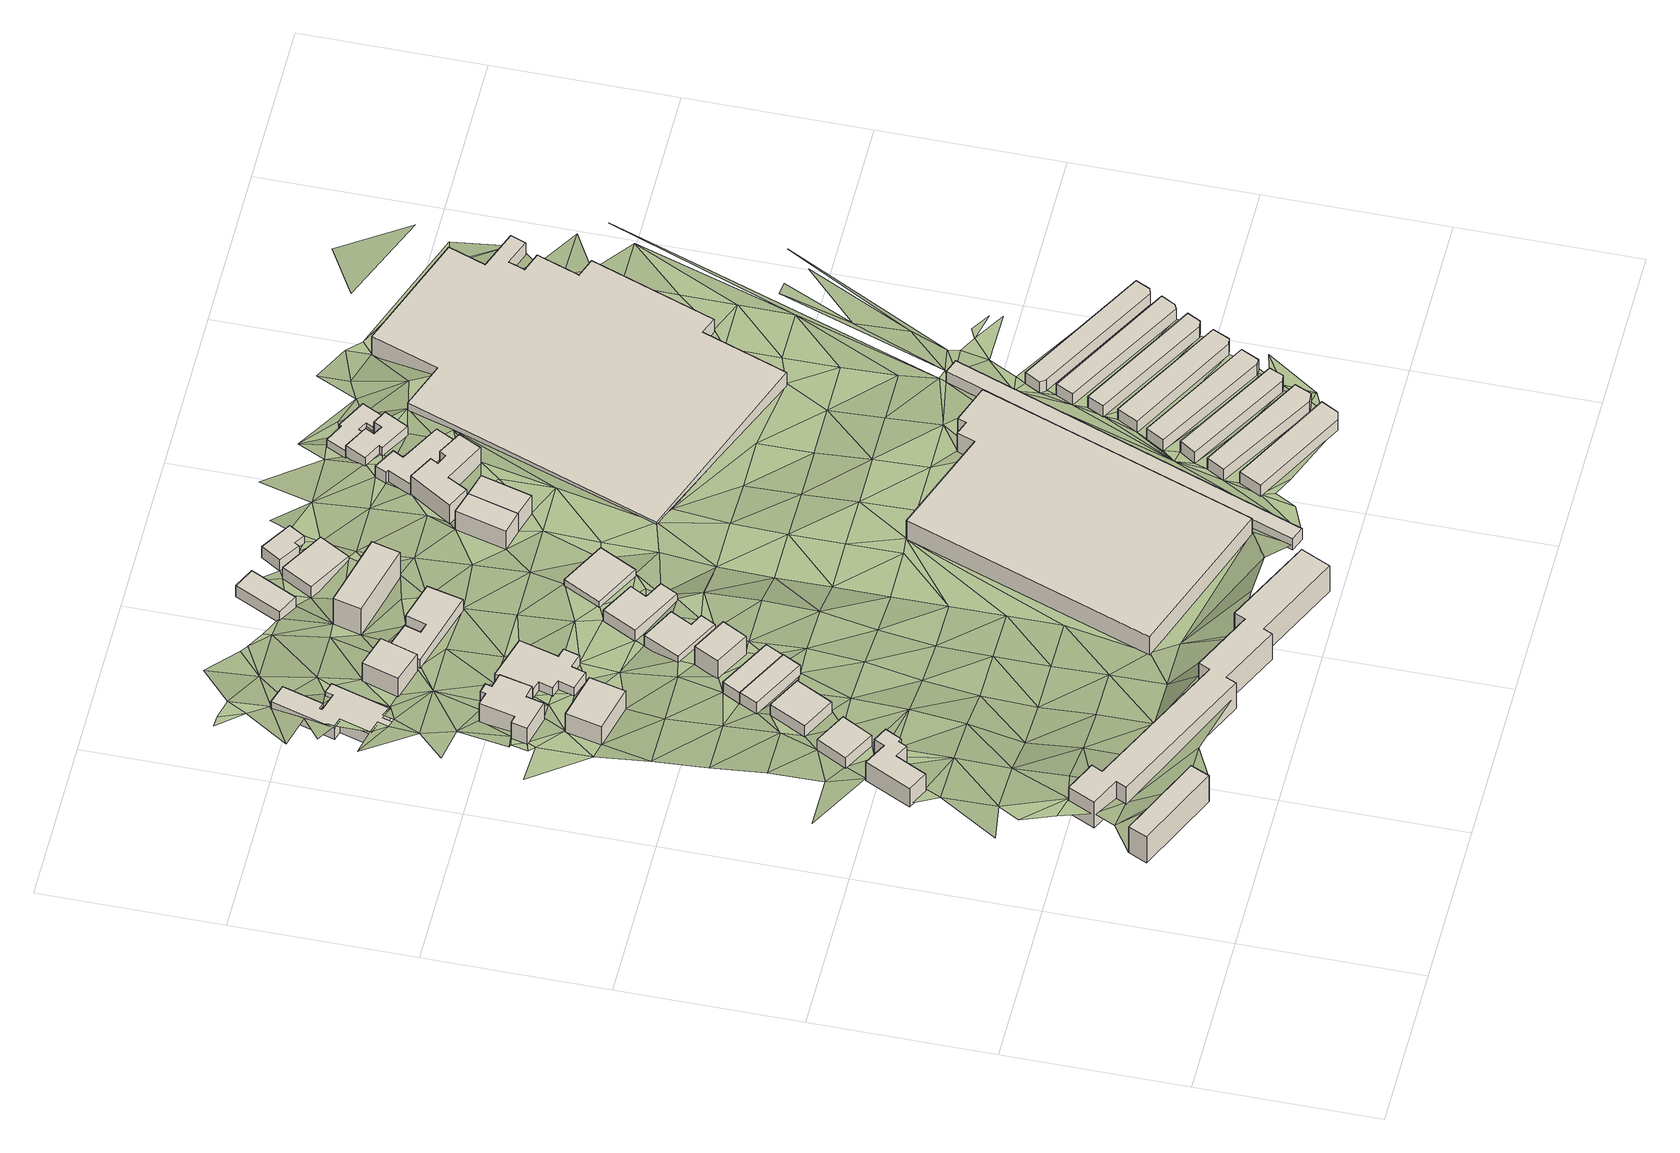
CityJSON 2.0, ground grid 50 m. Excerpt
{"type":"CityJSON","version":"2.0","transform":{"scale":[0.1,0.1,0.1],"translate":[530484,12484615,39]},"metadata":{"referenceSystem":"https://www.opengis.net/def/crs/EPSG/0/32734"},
"CityObjects":{
"building1":{"type":"Building","attributes":{"building":"apartments","building:levels":3,"building:flats":"4","building_height":9.7,"plus_code":"4FRW3F73+4XF","ground_height":60.26,"roof_height":69.96},"geometry":[{"type":"Solid","lod":"1","boundaries":[[[[0,1,2,3]],[[1,4,5,2]],[[4,6,7,5]],[[6,0,3,7]],[[3,2,5,7]],[[6,4,1,0]]]]}]},
"building2":{"type":"Building","attributes":{"address":"45 Queens Park Road Woodstock Cape Town","building":"house","building:levels":2,"building_height":6.9,"plus_code":"4FRW3F73+9XP","ground_height":57.03,"roof_height":63.93},"geometry":[{"type":"Solid","lod":"1","boundaries":[[[[8,9,10,11]],[[9,12,13,10]],[[12,14,15,13]],[[14,16,17,15]],[[16,18,19,17]],[[18,20,21,19]],[[20,22,23,21]],[[22,24,25,23]],[[24,26,27,25]],[[26,8,11,27]],[[11,10,13,15,17,19,21,23,25,27]],[[26,24,22,20,18,16,14,12,9,8]]]]}]},
"building3":{"type":"Building","attributes":{"address":"43 Queens Park Road Woodstock Cape Town","building":"house","building:levels":1,"building_height":4.1,"plus_code":"4FRW3F74+C2P","ground_height":56.49,"roof_height":60.59},"geometry":[{"type":"Solid","lod":"1","boundaries":[[[[28,29,30,31]],[[29,32,33,30]],[[32,34,35,33]],[[34,28,31,35]],[[31,30,33,35]],[[34,32,29,28]]]]}]},
"building4":{"type":"Building","attributes":{"building":"apartments","building:levels":3,"building:flats":"22","building_height":9.7,"plus_code":"4FRW3F74+44Q","ground_height":53.45,"roof_height":63.15},"geometry":[{"type":"Solid","lod":"1","boundaries":[[[[36,37,38,39]],[[37,40,41,38]],[[40,42,43,41]],[[42,44,45,43]],[[44,46,47,45]],[[46,48,49,47]],[[48,50,51,49]],[[50,52,53,51]],[[52,54,55,53]],[[54,56,57,55]],[[56,58,59,57]],[[58,60,61,59]],[[60,62,63,61]],[[62,64,65,63]],[[64,66,67,65]],[[66,36,39,67]],[[39,38,41,43,45,47,49,51,53,55,57,59,61,63,65,67]],[[66,64,62,60,58,56,54,52,50,48,46,44,42,40,37,36]]]]}]},
"building5":{"type":"Building","attributes":{"address":"41 Queens Park Road Woodstock Cape Town","building":"house","building:levels":1,"building_height":4.1,"plus_code":"4FRW3F74+F3P","ground_height":55.26,"roof_height":59.36},"geometry":[{"type":"Solid","lod":"1","boundaries":[[[[68,69,70,71]],[[69,72,73,70]],[[72,74,75,73]],[[74,68,71,75]],[[71,70,73,75]],[[74,72,69,68]]]]}]},
"building6":{"type":"Building","attributes":{"address":"44 Queens Park Road Salt River Cape Town","building":"house","building:levels":2,"building_height":6.9,"plus_code":"4FRW3F74+M2H","ground_height":51.46,"roof_height":58.36},"geometry":[{"type":"Solid","lod":"1","boundaries":[[[[76,77,78,79]],[[77,80,81,78]],[[80,82,83,81]],[[82,76,79,83]],[[79,78,81,83]],[[82,80,77,76]]]]}]},
"building7":{"type":"Building","attributes":{"address":"112 Upper Balfour Street Salt River Cape Town","building":"house","building:levels":2,"building_height":6.9,"plus_code":"4FRW3F74+Q24","ground_height":50.18,"roof_height":57.08},"geometry":[{"type":"Solid","lod":"1","boundaries":[[[[84,85,86,87]],[[85,88,89,86]],[[88,90,91,89]],[[90,92,93,91]],[[92,94,95,93]],[[94,96,97,95]],[[96,98,99,97]],[[98,100,101,99]],[[100,102,103,101]],[[102,104,105,103]],[[104,106,107,105]],[[106,84,87,107]],[[87,86,89,91,93,95,97,99,101,103,105,107]],[[106,104,102,100,98,96,94,92,90,88,85,84]]]]}]},
"building8":{"type":"Building","attributes":{"address":"39 Queens Park Road Woodstock Cape Town","building":"house","building:levels":1,"building_height":4.1,"plus_code":"4FRW3F74+G4C","ground_height":54.15,"roof_height":58.25},"geometry":[{"type":"Solid","lod":"1","boundaries":[[[[108,109,110,111]],[[109,112,113,110]],[[112,114,115,113]],[[114,108,111,115]],[[111,110,113,115]],[[114,112,109,108]]]]}]},
"building9":{"type":"Building","attributes":{"address":"37 Queens Park Road Woodstock Cape Town","building":"house","building:levels":1,"building_height":4.1,"plus_code":"4FRW3F74+G4M","ground_height":53.96,"roof_height":58.06},"geometry":[{"type":"Solid","lod":"1","boundaries":[[[[116,117,118,119]],[[117,120,121,118]],[[120,122,123,121]],[[122,116,119,123]],[[119,118,121,123]],[[122,120,117,116]]]]}]},
"building10":{"type":"Building","attributes":{"address":"109 Upper Balfour Street Salt River Cape Town","building":"house","building:levels":1,"building_height":4.1,"plus_code":"4FRW3F74+W23","ground_height":43.99,"roof_height":48.09},"geometry":[{"type":"Solid","lod":"1","boundaries":[[[[124,125,126,127]],[[125,128,129,126]],[[128,130,131,129]],[[130,132,133,131]],[[132,134,135,133]],[[134,136,137,135]],[[136,138,139,137]],[[138,140,141,139]],[[140,142,143,141]],[[142,144,145,143]],[[144,146,147,145]],[[146,148,149,147]],[[148,150,151,149]],[[150,152,153,151]],[[152,154,155,153]],[[154,124,127,155]],[[127,126,129,131,133,135,137,139,141,143,145,147,149,151,153,155]],[[154,152,150,148,146,144,142,140,138,136,134,132,130,128,125,124]]]]}]},
"building11":{"type":"Building","attributes":{"address":"114 Upper Balfour Street Woodstock Cape Town","building":"house","building:levels":1,"building_height":4.1,"plus_code":"4FRW3F74+P3Q","ground_height":49.74,"roof_height":53.84},"geometry":[{"type":"Solid","lod":"1","boundaries":[[[[156,157,158,159]],[[157,160,161,158]],[[160,162,163,161]],[[162,164,165,163]],[[164,166,167,165]],[[166,168,169,167]],[[168,170,171,169]],[[170,172,173,171]],[[172,174,175,173]],[[174,176,177,175]],[[176,178,179,177]],[[178,156,159,179]],[[159,158,161,163,165,167,169,171,173,175,177,179]],[[178,176,174,172,170,168,166,164,162,160,157,156]]]]}]},
"building12":{"type":"Building","attributes":{"address":"35 Queens Park Road Woodstock Cape Town","building":"house","building:levels":2,"building_height":6.9,"plus_code":"4FRW3F74+H4H","ground_height":53.15,"roof_height":60.05},"geometry":[{"type":"Solid","lod":"1","boundaries":[[[[180,181,182,183]],[[181,184,185,182]],[[184,186,187,185]],[[186,180,183,187]],[[183,182,185,187]],[[186,184,181,180]]]]}]},
"building13":{"type":"Building","attributes":{"address":"111 Upper Balfour Street Salt River Cape Town","building":"house","building:levels":2,"building_height":6.9,"plus_code":"4FRW3F74+V37","ground_height":48.06,"roof_height":54.96},"geometry":[{"type":"Solid","lod":"1","boundaries":[[[[188,189,190,191]],[[189,192,193,190]],[[192,194,195,193]],[[194,188,191,195]],[[191,190,193,195]],[[194,192,189,188]]]]}]},
"building14":{"type":"Building","attributes":{"address":"33 Queens Park Road Woodstock Cape Town","building":"house","building:levels":1,"building_height":4.1,"plus_code":"4FRW3F74+J57","ground_height":50.6,"roof_height":54.7},"geometry":[{"type":"Solid","lod":"1","boundaries":[[[[196,197,198,199]],[[197,200,201,198]],[[200,202,203,201]],[[202,204,205,203]],[[204,206,207,205]],[[206,196,199,207]],[[199,198,201,203,205,207]],[[206,204,202,200,197,196]]]]}]},
"building15":{"type":"Building","attributes":{"address":"40 Queens Park Road Salt River Cape Town","building":"house","building:levels":1,"building_height":4.1,"plus_code":"4FRW3F74+R5V","ground_height":47.85,"roof_height":51.95},"geometry":[{"type":"Solid","lod":"1","boundaries":[[[[208,209,210,211]],[[209,212,213,210]],[[212,214,215,213]],[[214,216,217,215]],[[216,218,219,217]],[[218,220,221,219]],[[220,222,223,221]],[[222,208,211,223]],[[211,210,213,215,217,219,221,223]],[[222,220,218,216,214,212,209,208]]]]}]},
"building16":{"type":"Building","attributes":{"address":"31 Queens Park Road Woodstock Cape Town","building":"house","building:levels":1,"building_height":4.1,"plus_code":"4FRW3F74+M59","ground_height":50.25,"roof_height":54.35},"geometry":[{"type":"Solid","lod":"1","boundaries":[[[[224,225,226,227]],[[225,228,229,226]],[[228,230,231,229]],[[230,232,233,231]],[[232,234,235,233]],[[234,224,227,235]],[[227,226,229,231,233,235]],[[234,232,230,228,225,224]]]]}]},
"building17":{"type":"Building","attributes":{"address":"29 Queens Park Road Woodstock Cape Town","building":"house","building:levels":1,"building_height":4.1,"plus_code":"4FRW3F74+P65","ground_height":47.92,"roof_height":52.02},"geometry":[{"type":"Solid","lod":"1","boundaries":[[[[236,237,238,239]],[[237,240,241,238]],[[240,242,243,241]],[[242,236,239,243]],[[239,238,241,243]],[[242,240,237,236]]]]}]},
"building18":{"type":"Building","attributes":{"address":"38 Queens Park Road Salt River Cape Town","building":"apartments","building:levels":3,"building_height":9.7,"plus_code":"4FRW3F74+W54","ground_height":46.05,"roof_height":55.75},"geometry":[{"type":"Solid","lod":"1","boundaries":[[[[244,245,246,247]],[[245,248,249,246]],[[248,250,251,249]],[[250,244,247,251]],[[247,246,249,251]],[[250,248,245,244]]]]}]},
"building19":{"type":"Building","attributes":{"address":"4 Hares Crescent Salt River Cape Town","building":"house","building:levels":1,"building_height":4.1,"plus_code":"4FRW3F74+X5W","ground_height":41.68,"roof_height":45.78},"geometry":[{"type":"Solid","lod":"1","boundaries":[[[[252,253,254,255]],[[253,256,257,254]],[[256,258,259,257]],[[258,252,255,259]],[[255,254,257,259]],[[258,256,253,252]]]]}]},
"building20":{"type":"Building","attributes":{"address":"47A Queens Park Road Salt River Cape Town","building":"industrial","building:levels":2,"building_height":6.9,"plus_code":"4FRW3F74+7CW","ground_height":45.43,"roof_height":52.33},"geometry":[{"type":"Solid","lod":"1","boundaries":[[[[260,261,262,263]],[[261,264,265,262]],[[264,266,267,265]],[[266,268,269,267]],[[268,270,271,269]],[[270,272,273,271]],[[272,274,275,273]],[[274,260,263,275]],[[263,262,265,267,269,271,273,275]],[[274,272,270,268,266,264,261,260]]]]}]},
"building21":{"type":"Building","attributes":{"address":"5 Hares Crescent Salt River Cape Town","building":"house","building:levels":1,"building_height":4.1,"plus_code":"4FRW3F74+X68","ground_height":42.51,"roof_height":46.61},"geometry":[{"type":"Solid","lod":"1","boundaries":[[[[276,277,278,279]],[[277,280,281,278]],[[280,282,283,281]],[[282,276,279,283]],[[279,278,281,283]],[[282,280,277,276]]]]}]},
"building22":{"type":"Building","attributes":{"address":"113 Upper Balfour Street Salt River Cape Town","building":"house","building:levels":2,"building_height":6.9,"plus_code":"4FRW3F74+R86","ground_height":48.26,"roof_height":55.16},"geometry":[{"type":"Solid","lod":"1","boundaries":[[[[284,285,286,287]],[[285,288,289,286]],[[288,290,291,289]],[[290,284,287,291]],[[287,286,289,291]],[[290,288,285,284]]]]}]},
"building23":{"type":"Building","attributes":{"address":"6 Hares Crescent Salt River Cape Town","building":"house","building:levels":1,"building_height":4.1,"plus_code":"4FRW3F84+265","ground_height":42.51,"roof_height":46.61},"geometry":[{"type":"Solid","lod":"1","boundaries":[[[[292,293,294,295]],[[293,296,297,294]],[[296,298,299,297]],[[298,300,301,299]],[[300,302,303,301]],[[302,292,295,303]],[[295,294,297,299,301,303]],[[302,300,298,296,293,292]]]]}]},
"building24":{"type":"Building","attributes":{"address":"115 Upper Balfour Street Salt River Cape Town","building":"house","building:levels":2,"building_height":6.9,"plus_code":"4FRW3F74+R84","ground_height":48.28,"roof_height":55.18},"geometry":[{"type":"Solid","lod":"1","boundaries":[[[[285,284,287,286]],[[284,304,305,287]],[[304,306,307,305]],[[306,285,286,307]],[[286,287,305,307]],[[306,304,284,285]]]]}]},
"building25":{"type":"Building","attributes":{"building":"warehouse","building:levels":1,"building_height":4.1,"plus_code":"4FRW3F74+4H9","ground_height":46.36,"roof_height":50.46},"geometry":[{"type":"Solid","lod":"1","boundaries":[[[[308,309,310,311]],[[309,312,313,310]],[[312,314,315,313]],[[314,316,317,315]],[[316,308,311,317]],[[311,310,313,315,317]],[[316,314,312,309,308]]]]}]},
"building26":{"type":"Building","attributes":{"building":"warehouse","building:levels":1,"building_height":4.1,"plus_code":"4FRW3F74+7H6","ground_height":45.11,"roof_height":49.21},"geometry":[{"type":"Solid","lod":"1","boundaries":[[[[318,319,320,321]],[[319,322,323,320]],[[322,324,325,323]],[[324,318,321,325]],[[321,320,323,325]],[[324,322,319,318]]]]}]},
"building27":{"type":"Building","attributes":{"address":"25A Queens Park Road Salt River Cape Town","building":"house","building:levels":2,"building_height":6.9,"plus_code":"4FRW3F74+V97","ground_height":46.79,"roof_height":53.69},"geometry":[{"type":"Solid","lod":"1","boundaries":[[[[326,327,328,329]],[[327,330,331,328]],[[330,332,333,331]],[[332,334,335,333]],[[334,336,337,335]],[[336,338,339,337]],[[338,340,341,339]],[[340,342,343,341]],[[342,344,345,343]],[[344,326,329,345]],[[329,328,331,333,335,337,339,341,343,345]],[[344,342,340,338,336,334,332,330,327,326]]]]}]},
"building28":{"type":"Building","attributes":{"building":"warehouse","building:levels":1,"building_height":4.1,"plus_code":"4FRW3F74+4JR","ground_height":46.36,"roof_height":50.46},"geometry":[{"type":"Solid","lod":"1","boundaries":[[[[346,347,348,349]],[[347,350,351,348]],[[350,352,353,351]],[[352,354,355,353]],[[354,346,349,355]],[[349,348,351,353,355]],[[354,352,350,347,346]]]]}]},
"building29":{"type":"Building","attributes":{"address":"25 Queens Park Road Salt River Cape Town","building":"house","building:levels":1,"building_height":4.1,"plus_code":"4FRW3F74+V9V","ground_height":46.24,"roof_height":50.34},"geometry":[{"type":"Solid","lod":"1","boundaries":[[[[356,357,358,359]],[[357,360,361,358]],[[360,362,363,361]],[[362,364,365,363]],[[364,366,367,365]],[[366,368,369,367]],[[368,370,371,369]],[[370,372,373,371]],[[372,374,375,373]],[[374,356,359,375]],[[359,358,361,363,365,367,369,371,373,375]],[[374,372,370,368,366,364,362,360,357,356]]]]}]},
"building30":{"type":"Building","attributes":{"building":"warehouse","building:levels":1,"building_height":4.1,"plus_code":"4FRW3F74+5JG","ground_height":46.36,"roof_height":50.46},"geometry":[{"type":"Solid","lod":"1","boundaries":[[[[376,377,378,379]],[[377,380,381,378]],[[380,382,383,381]],[[382,384,385,383]],[[384,376,379,385]],[[379,378,381,383,385]],[[384,382,380,377,376]]]]}]},
"building31":{"type":"Building","attributes":{"building":"warehouse","building:levels":1,"building_height":4.1,"plus_code":"4FRW3F74+6J5","ground_height":46.13,"roof_height":50.23},"geometry":[{"type":"Solid","lod":"1","boundaries":[[[[386,387,388,389]],[[387,390,391,388]],[[390,392,393,391]],[[392,394,395,393]],[[394,386,389,395]],[[389,388,391,393,395]],[[394,392,390,387,386]]]]}]},
"building32":{"type":"Building","attributes":{"address":"23A Queens Park Road Salt River Cape Town","building":"house","building:levels":1,"building_height":4.1,"plus_code":"4FRW3F74+WCJ","ground_height":44.51,"roof_height":48.61},"geometry":[{"type":"Solid","lod":"1","boundaries":[[[[396,397,398,399]],[[397,400,401,398]],[[400,402,403,401]],[[402,404,405,403]],[[404,406,407,405]],[[406,408,409,407]],[[408,410,411,409]],[[410,412,413,411]],[[412,414,415,413]],[[414,396,399,415]],[[399,398,401,403,405,407,409,411,413,415]],[[414,412,410,408,406,404,402,400,397,396]]]]}]},
"building33":{"type":"Building","attributes":{"building":"warehouse","building:levels":1,"building_height":4.1,"plus_code":"4FRW3F74+6MM","ground_height":46.54,"roof_height":50.64},"geometry":[{"type":"Solid","lod":"1","boundaries":[[[[416,417,418,419]],[[417,420,421,418]],[[420,422,423,421]],[[422,424,425,423]],[[424,416,419,425]],[[419,418,421,423,425]],[[424,422,420,417,416]]]]}]},
"building34":{"type":"Building","attributes":{"address":"23 Queens Park Road Salt River Cape Town","building":"house","building:levels":1,"building_height":4.1,"plus_code":"4FRW3F74+XC4","ground_height":42.43,"roof_height":46.53},"geometry":[{"type":"Solid","lod":"1","boundaries":[[[[426,427,428,429]],[[427,430,431,428]],[[430,432,433,431]],[[432,434,435,433]],[[434,436,437,435]],[[436,438,439,437]],[[438,440,441,439]],[[440,442,443,441]],[[442,444,445,443]],[[444,426,429,445]],[[429,428,431,433,435,437,439,441,443,445]],[[444,442,440,438,436,434,432,430,427,426]]]]}]},
"building35":{"type":"Building","attributes":{"building":"warehouse","building:levels":1,"building_height":4.1,"plus_code":"4FRW3F74+7M8","ground_height":46.23,"roof_height":50.33},"geometry":[{"type":"Solid","lod":"1","boundaries":[[[[446,447,448,449]],[[447,450,451,448]],[[450,452,453,451]],[[452,454,455,453]],[[454,446,449,455]],[[449,448,451,453,455]],[[454,452,450,447,446]]]]}]},
"building36":{"type":"Building","attributes":{"building":"warehouse","building:levels":1,"building_height":4.1,"plus_code":"4FRW3F74+7MX","ground_height":46.23,"roof_height":50.33},"geometry":[{"type":"Solid","lod":"1","boundaries":[[[[456,457,458,459]],[[457,460,461,458]],[[460,462,463,461]],[[462,464,465,463]],[[464,456,459,465]],[[459,458,461,463,465]],[[464,462,460,457,456]]]]}]},
"building37":{"type":"Building","attributes":{"address":"33 Brickfield Road Salt River Cape Town","building":"industrial","building:levels":2,"building_height":6.9,"plus_code":"4FRW3F74+PGP","ground_height":41,"roof_height":47.9},"geometry":[{"type":"Solid","lod":"1","boundaries":[[[[466,467,468,469]],[[467,470,471,468]],[[470,472,473,471]],[[472,474,475,473]],[[474,476,477,475]],[[476,478,479,477]],[[478,480,481,479]],[[480,482,483,481]],[[482,484,485,483]],[[484,486,487,485]],[[486,488,489,487]],[[488,490,491,489]],[[490,492,493,491]],[[492,494,495,493]],[[494,496,497,495]],[[496,466,469,497]],[[469,468,471,473,475,477,479,481,483,485,487,489,491,493,495,497]],[[496,494,492,490,488,486,484,482,480,478,476,474,472,470,467,466]]]]}]},
"building38":{"type":"Building","attributes":{"building":"warehouse","building:levels":1,"building_height":4.1,"plus_code":"4FRW3F74+8PF","ground_height":45.76,"roof_height":49.86},"geometry":[{"type":"Solid","lod":"1","boundaries":[[[[498,499,500,501]],[[499,502,503,500]],[[502,504,505,503]],[[504,506,507,505]],[[506,508,509,507]],[[508,498,501,509]],[[501,500,503,505,507,509]],[[508,506,504,502,499,498]]]]}]},
"terrain1":{"type":"TINRelief","geometry":[{"type":"CompositeSurface","lod":"1","boundaries":[[[4,1,510]],[[510,511,512]],[[513,514,515]],[[514,512,515]],[[516,517,518]],[[511,510,519]],[[510,1,519]],[[515,516,513]],[[511,520,512]],[[521,517,522]],[[523,516,515]],[[524,511,519]],[[525,526,515]],[[527,524,519]],[[517,516,528]],[[521,529,530]],[[529,531,532]],[[526,523,515]],[[522,517,528]],[[516,523,528]],[[525,533,534]],[[16,535,522]],[[526,525,536]],[[531,529,537]],[[528,16,522]],[[523,526,536]],[[524,538,511]],[[529,24,537]],[[529,26,24]],[[525,534,536]],[[539,531,28]],[[28,531,537]],[[16,528,20]],[[16,20,18]],[[20,528,540]],[[541,537,24]],[[533,542,534]],[[528,523,543]],[[20,540,22]],[[536,544,523]],[[24,22,541]],[[545,546,539]],[[545,539,28]],[[528,543,540]],[[543,523,544]],[[534,547,536]],[[546,548,549]],[[550,22,540]],[[541,22,550]],[[28,34,551]],[[551,545,28]],[[552,553,554]],[[545,548,546]],[[549,555,552]],[[544,536,556]],[[543,550,540]],[[534,542,547]],[[34,541,550]],[[547,556,536]],[[557,551,34]],[[558,545,551]],[[549,559,555]],[[548,559,549]],[[555,560,552]],[[553,552,560]],[[561,562,553]],[[561,563,562]],[[545,564,548]],[[543,544,565]],[[563,566,567]],[[564,545,558]],[[553,560,561]],[[568,34,550]],[[556,569,544]],[[566,563,561]],[[568,557,34]],[[547,542,570]],[[566,571,567]],[[550,543,565]],[[564,108,548]],[[565,544,569]],[[572,573,571]],[[560,574,561]],[[76,555,559]],[[559,548,575]],[[576,564,558]],[[570,577,547]],[[566,578,579]],[[74,557,568]],[[571,566,579]],[[556,547,580]],[[575,548,108]],[[581,572,582]],[[581,582,583]],[[74,576,558]],[[568,550,584]],[[574,560,585]],[[569,556,580]],[[550,565,584]],[[547,577,580]],[[571,579,90]],[[564,576,586]],[[587,582,572]],[[74,568,586]],[[582,588,583]],[[585,560,589]],[[574,585,590]],[[76,559,591]],[[592,593,583]],[[591,559,575]],[[571,594,572]],[[77,589,560]],[[576,74,586]],[[595,593,596]],[[90,579,92]],[[590,585,597]],[[570,40,577]],[[594,571,90]],[[587,572,594]],[[598,568,584]],[[598,586,568]],[[585,599,597]],[[565,569,600]],[[587,601,602]],[[596,603,604]],[[605,585,589]],[[599,585,605]],[[580,606,569]],[[570,42,40]],[[591,575,607]],[[76,608,77]],[[85,609,88]],[[603,610,604]],[[593,603,596]],[[597,599,84]],[[605,589,611]],[[88,594,90]],[[612,599,605]],[[85,84,609]],[[591,608,76]],[[594,601,587]],[[120,607,575]],[[589,77,613]],[[600,584,565]],[[600,569,606]],[[580,577,614]],[[88,609,615]],[[616,610,617]],[[599,615,84]],[[618,619,620]],[[591,607,181]],[[615,609,84]],[[608,613,77]],[[615,594,88]],[[621,586,622]],[[598,622,586]],[[601,594,623]],[[577,40,624]],[[625,618,620]],[[626,617,610]],[[624,614,577]],[[627,591,181]],[[608,591,627]],[[628,607,120]],[[584,629,598]],[[630,601,623]],[[603,626,610]],[[618,625,631]],[[120,621,622]],[[632,613,608]],[[633,613,632]],[[618,631,138]],[[584,600,629]],[[634,624,40]],[[630,635,601]],[[636,623,594]],[[606,580,637]],[[622,638,120]],[[120,638,628]],[[614,637,580]],[[622,598,639]],[[196,608,627]],[[615,640,594]],[[603,641,626]],[[642,636,594]],[[643,627,181]],[[138,631,644]],[[644,631,635]],[[603,138,641]],[[608,645,632]],[[628,638,646]],[[630,644,635]],[[629,639,598]],[[615,156,647]],[[594,640,642]],[[643,181,646]],[[600,606,648]],[[624,634,649]],[[645,608,196]],[[647,640,615]],[[650,156,651]],[[138,644,641]],[[622,652,638]],[[638,643,646]],[[636,642,653]],[[629,600,648]],[[641,654,626]],[[639,652,622]],[[648,606,637]],[[632,655,650]],[[636,653,189]],[[644,630,656]],[[632,645,657]],[[650,655,156]],[[645,196,658]],[[659,643,638]],[[189,656,630]],[[660,639,629]],[[632,657,655]],[[652,659,638]],[[156,661,647]],[[653,662,189]],[[658,663,664]],[[641,644,665]],[[660,629,648]],[[624,666,614]],[[654,641,667]],[[640,668,642]],[[649,669,624]],[[640,647,668]],[[653,670,662]],[[645,658,671]],[[664,643,672]],[[189,662,248]],[[156,655,661]],[[652,639,673]],[[667,641,674]],[[658,664,671]],[[665,644,656]],[[675,676,670]],[[248,656,189]],[[659,672,643]],[[647,661,668]],[[677,662,670]],[[639,660,673]],[[665,674,641]],[[614,678,637]],[[670,676,677]],[[657,679,655]],[[248,662,677]],[[672,671,664]],[[679,657,232]],[[245,656,248]],[[659,652,680]],[[673,681,652]],[[624,669,666]],[[656,245,665]],[[655,682,661]],[[228,671,672]],[[682,655,679]],[[674,665,683]],[[678,648,637]],[[248,677,684]],[[230,685,232]],[[685,230,228]],[[659,680,672]],[[652,681,680]],[[665,245,686]],[[683,665,686]],[[687,679,232]],[[678,660,648]],[[684,677,208]],[[688,668,661]],[[673,660,689]],[[685,687,232]],[[685,228,687]],[[690,228,672]],[[688,661,682]],[[245,691,686]],[[684,692,248]],[[689,681,673]],[[672,680,690]],[[668,693,208]],[[245,694,277]],[[245,277,691]],[[687,228,695]],[[692,684,208]],[[666,669,696]],[[668,688,693]],[[244,694,245]],[[660,678,689]],[[690,695,228]],[[682,236,688]],[[680,681,697]],[[691,277,698]],[[689,699,681]],[[692,208,700]],[[236,687,695]],[[700,208,693]],[[698,258,691]],[[680,697,690]],[[701,277,694]],[[696,702,666]],[[681,699,697]],[[698,277,276]],[[290,693,688]],[[694,244,701]],[[699,689,678]],[[688,236,703]],[[244,692,700]],[[276,258,698]],[[236,695,704]],[[695,690,475]],[[290,688,703]],[[258,276,293]],[[705,706,707]],[[708,690,697]],[[700,709,244]],[[703,236,704]],[[700,693,288]],[[288,693,290]],[[701,244,709]],[[475,704,695]],[[708,475,690]],[[293,276,710]],[[699,678,711]],[[703,712,290]],[[706,705,350]],[[711,697,699]],[[276,713,710]],[[701,709,713]],[[707,714,705]],[[715,709,700]],[[711,678,716]],[[700,288,715]],[[710,717,718]],[[712,703,719]],[[710,720,717]],[[714,721,705]],[[350,722,706]],[[475,708,723]],[[720,710,713]],[[718,717,720]],[[704,724,703]],[[708,697,725]],[[724,704,475]],[[705,309,350]],[[709,726,713]],[[711,725,697]],[[720,713,727]],[[728,716,678]],[[288,285,729]],[[715,288,729]],[[726,709,715]],[[703,724,719]],[[702,730,666]],[[708,731,723]],[[285,732,729]],[[696,322,702]],[[716,733,711]],[[708,725,731]],[[727,713,734]],[[705,721,735]],[[729,736,715]],[[306,732,285]],[[722,350,347]],[[726,734,713]],[[736,726,715]],[[734,737,727]],[[738,306,719]],[[380,722,347]],[[738,719,724]],[[728,733,716]],[[306,739,732]],[[725,711,740]],[[309,741,350]],[[742,706,722]],[[380,377,722]],[[740,711,733]],[[347,743,380]],[[726,736,372]],[[722,377,744]],[[731,745,723]],[[724,475,746]],[[725,747,731]],[[726,370,734]],[[739,306,748]],[[387,722,744]],[[370,726,372]],[[749,475,723]],[[306,738,748]],[[724,748,738]],[[374,372,736]],[[747,725,740]],[[750,733,728]],[[420,722,387]],[[309,751,741]],[[752,753,754]],[[753,755,754]],[[734,370,756]],[[757,752,754]],[[754,755,757]],[[420,758,722]],[[759,740,733]],[[347,760,743]],[[759,733,750]],[[745,731,747]],[[743,761,380]],[[762,744,377]],[[763,764,734]],[[266,264,750]],[[748,724,746]],[[763,734,756]],[[756,370,765]],[[742,319,706]],[[368,765,370]],[[730,702,322]],[[457,722,758]],[[264,759,750]],[[766,746,475]],[[420,417,758]],[[745,749,723]],[[767,756,765]],[[767,765,368]],[[747,740,768]],[[368,366,769]],[[741,751,770]],[[740,759,771]],[[767,772,756]],[[742,722,457]],[[756,396,763]],[[336,748,746]],[[417,773,758]],[[770,751,774]],[[760,761,743]],[[759,264,730]],[[745,747,768]],[[775,767,368]],[[387,776,420]],[[762,377,777]],[[740,771,768]],[[778,744,762]],[[396,779,763]],[[770,774,760]],[[457,758,447]],[[769,775,368]],[[336,746,769]],[[763,779,780]],[[760,774,781]],[[760,781,761]],[[782,783,784]],[[783,782,785]],[[759,730,322]],[[457,456,499]],[[771,759,786]],[[779,430,780]],[[787,773,417]],[[457,499,742]],[[766,769,746]],[[440,784,788]],[[779,432,430]],[[775,769,766]],[[788,784,783]],[[387,789,776]],[[773,790,758]],[[768,749,745]],[[456,791,499]],[[781,774,792]],[[777,778,762]],[[793,775,794]],[[780,430,795]],[[775,766,794]],[[759,322,786]],[[742,499,498]],[[771,796,768]],[[797,778,777]],[[781,792,777]],[[793,794,766]],[[798,742,498]],[[799,457,447]],[[786,796,771]],[[427,795,430]],[[427,793,766]],[[795,800,780]],[[742,798,801]],[[773,787,790]],[[801,319,742]],[[768,802,749]],[[786,322,803]],[[768,796,802]],[[803,322,319]],[[795,427,800]],[[456,804,791]],[[427,766,805]],[[798,498,806]],[[807,803,319]],[[447,808,799]],[[805,800,427]],[[809,319,801]],[[766,810,805]],[[319,809,807]],[[802,811,749]],[[801,812,809]],[[805,813,800]],[[786,814,796]],[[807,815,803]],[[816,749,811]],[[796,814,802]],[[800,813,817]],[[816,818,749]],[[812,801,819]],[[810,467,805]],[[803,815,820]],[[805,467,813]],[[811,802,814]],[[812,821,822]],[[823,817,813]],[[816,824,818]],[[825,816,811]],[[826,803,820]],[[823,813,467]],[[811,814,825]],[[824,816,825]],[[827,823,467]],[[828,815,807]],[[829,820,815]],[[830,824,825]],[[786,831,814]],[[826,820,832]],[[830,833,824]],[[827,467,834]],[[833,835,824]],[[836,825,814]],[[825,836,830]],[[830,836,833]],[[837,838,835]],[[838,837,839]],[[827,834,840]],[[839,841,842]],[[833,836,835]],[[827,840,843]],[[841,839,844]],[[845,837,835]],[[839,837,845]],[[846,847,834]],[[834,847,840]],[[847,843,840]],[[848,849,850]]]}]}
},
"vertices":[
[274,130,221],[298,182,221],[298,182,318],[274,130,318],[59,290,221],[59,290,318],[35,238,221],[35,238,318],
[181,998,189],[116,870,189],[116,870,258],[181,998,258],[174,841,189],[174,841,258],[218,928,189],[218,928,258],[256,909,189],[256,909,258],[268,933,189],[268,933,258],[278,928,189],[278,928,258],[301,974,189],[301,974,258],[260,994,189],[260,994,258],[246,965,189],[246,965,258],
[259,1142,183],[214,1057,183],[214,1057,224],[259,1142,224],[303,1010,183],[303,1010,224],[349,1095,183],[349,1095,224],
[1098,3,153],[1137,85,153],[1137,85,250],[1098,3,250],[888,203,153],[888,203,250],[874,172,153],[874,172,250],[702,253,153],[702,253,250],[687,222,153],[687,222,250],[289,410,153],[289,410,250],[304,440,153],[304,440,250],[217,481,153],[217,481,250],[181,406,153],[181,406,250],[262,368,153],[262,368,250],[248,338,153],[248,338,250],[657,146,153],[657,146,250],[670,175,153],[670,175,250],[840,94,153],[840,94,250],[852,119,153],[852,119,250],
[360,1286,171],[307,1185,171],[307,1185,212],[360,1286,212],[401,1136,171],[401,1136,212],[454,1237,171],[454,1237,212],
[333,1654,133],[357,1754,133],[357,1754,202],[333,1654,202],[224,1786,133],[224,1786,202],[200,1686,133],[200,1686,202],
[328,1980,120],[285,1990,120],[285,1990,189],[328,1980,189],[290,2008,120],[290,2008,189],[261,2015,120],[261,2015,189],[257,2000,120],[257,2000,189],[221,2009,120],[221,2009,189],[197,1911,120],[197,1911,189],[176,1916,120],[176,1916,189],[165,1871,120],[165,1871,189],[258,1849,120],[258,1849,189],[270,1898,120],[270,1898,189],[307,1890,120],[307,1890,189],
[392,1372,160],[366,1322,160],[366,1322,201],[392,1372,201],[516,1244,160],[516,1244,201],[542,1293,160],[542,1293,201],
[392,1372,158],[542,1293,158],[542,1293,199],[392,1372,199],[568,1343,158],[568,1343,199],[419,1422,158],[419,1422,199],
[234,2242,58],[284,2405,58],[284,2405,99],[234,2242,99],[253,2415,58],[253,2415,99],[247,2393,58],[247,2393,99],[193,2409,58],[193,2409,99],[195,2416,58],[195,2416,99],[213,2411,58],[213,2411,99],[247,2524,58],[247,2524,99],[190,2541,58],[190,2541,99],[136,2364,58],[136,2364,99],[162,2356,58],[162,2356,99],[136,2271,58],[136,2271,99],[173,2260,58],[173,2260,99],[164,2230,58],[164,2230,99],[190,2222,58],[190,2222,99],[199,2253,58],[199,2253,99],
[481,1963,116],[355,1999,116],[355,1999,157],[481,1963,157],[325,1892,116],[325,1892,157],[353,1884,116],[353,1884,157],[342,1845,116],[342,1845,157],[367,1837,116],[367,1837,157],[354,1792,116],[354,1792,157],[411,1775,116],[411,1775,157],[423,1815,116],[423,1815,157],[464,1803,116],[464,1803,157],[477,1848,116],[477,1848,157],[450,1855,116],[450,1855,157],
[602,1462,150],[504,1514,150],[504,1514,219],[602,1462,219],[468,1447,150],[468,1447,219],[566,1395,150],[566,1395,219],
[368,2202,99],[401,2304,99],[401,2304,168],[368,2202,168],[309,2332,99],[309,2332,168],[277,2231,99],[277,2231,168],
[560,1658,124],[508,1558,124],[508,1558,165],[560,1658,165],[636,1491,124],[636,1491,165],[658,1532,124],[658,1532,165],[623,1550,124],[623,1550,165],[654,1609,124],[654,1609,165],
[626,2235,97],[517,2266,97],[517,2266,138],[626,2235,138],[499,2209,97],[499,2209,138],[470,2216,97],[470,2216,138],[484,2261,97],[484,2261,138],[412,2283,97],[412,2283,138],[378,2197,97],[378,2197,138],[602,2136,97],[602,2136,138],
[574,1684,121],[719,1608,121],[719,1608,162],[574,1684,162],[744,1656,121],[744,1656,162],[693,1683,121],[693,1683,162],[718,1728,121],[718,1728,162],[624,1778,121],[624,1778,162],
[851,1836,97],[725,1902,97],[725,1902,138],[851,1836,138],[670,1799,97],[670,1799,138],[797,1733,97],[797,1733,138],
[710,2397,79],[500,2450,79],[500,2450,176],[710,2397,176],[480,2373,79],[480,2373,176],[690,2319,79],[690,2319,176],
[576,2719,35],[513,2591,35],[513,2591,76],[576,2719,76],[571,2563,35],[571,2563,76],[635,2691,35],[635,2691,76],
[1307,252,73],[1585,1013,73],[1585,1013,142],[1307,252,142],[1475,1052,73],[1475,1052,142],[1467,1028,73],[1467,1028,142],[1426,1043,73],[1426,1043,142],[1407,993,73],[1407,993,142],[1107,1102,73],[1107,1102,142],[857,415,73],[857,415,142],
[655,2616,43],[606,2531,43],[606,2531,84],[655,2616,84],[729,2461,43],[729,2461,84],[778,2545,43],[778,2545,84],
[890,2058,101],[929,2197,101],[929,2197,170],[890,2058,170],[863,2216,101],[863,2216,170],[824,2075,101],[824,2075,170],
[713,2683,43],[678,2628,43],[678,2628,84],[713,2683,84],[736,2591,43],[736,2591,84],[744,2604,43],[744,2604,84],[772,2586,43],[772,2586,84],[799,2630,43],[799,2630,84],
[957,2039,101],[957,2039,170],[996,2179,101],[996,2179,170],
[1750,171,82],[1471,321,82],[1471,321,123],[1750,171,123],[1437,259,82],[1437,259,123],[1699,118,82],[1699,118,123],[1725,125,82],[1725,125,123],
[1329,127,69],[1694,1107,69],[1694,1107,110],[1329,127,110],[1653,1122,69],[1653,1122,110],[1289,142,69],[1289,142,110],
[968,2355,86],[891,2236,86],[891,2236,155],[968,2355,155],[954,2207,86],[954,2207,155],[984,2261,86],[984,2261,155],[1101,2204,86],[1101,2204,155],[1133,2266,86],[1133,2266,155],[1066,2302,86],[1066,2302,155],[1054,2284,86],[1054,2284,155],[1025,2297,86],[1025,2297,155],[1037,2318,86],[1037,2318,155],
[1792,250,82],[1499,411,82],[1499,411,123],[1792,250,123],[1470,362,82],[1470,362,123],[1744,201,82],[1744,201,123],[1772,204,82],[1772,204,123],
[968,2355,81],[1037,2318,81],[1037,2318,122],[968,2355,122],[1066,2302,81],[1066,2302,122],[1133,2266,81],[1133,2266,122],[1168,2333,81],[1168,2333,122],[1055,2394,81],[1055,2394,122],[1071,2423,81],[1071,2423,122],[1010,2456,81],[1010,2456,122],[995,2424,81],[995,2424,122],[1002,2421,81],[1002,2421,122],
[1833,325,82],[1540,490,82],[1540,490,123],[1833,325,123],[1510,446,82],[1510,446,123],[1797,283,82],[1797,283,123],[1816,286,82],[1816,286,123],
[1881,409,80],[1566,583,80],[1566,583,121],[1881,409,121],[1536,534,80],[1536,534,121],[1841,359,80],[1841,359,121],[1856,359,80],[1856,359,121],
[1077,2548,63],[1047,2491,63],[1047,2491,104],[1077,2548,104],[1096,2465,63],[1096,2465,104],[1090,2456,63],[1090,2456,104],[1176,2410,63],[1176,2410,104],[1211,2476,63],[1211,2476,104],[1171,2496,63],[1171,2496,104],[1159,2473,63],[1159,2473,104],[1133,2487,63],[1133,2487,104],[1146,2512,63],[1146,2512,104],
[1928,493,84],[1611,668,84],[1611,668,125],[1928,493,125],[1580,611,84],[1580,611,125],[1887,444,84],[1887,444,125],[1906,447,84],[1906,447,125],
[1211,2476,43],[1244,2541,43],[1244,2541,84],[1211,2476,84],[1161,2584,43],[1161,2584,84],[1157,2577,43],[1157,2577,84],[1105,2603,43],[1105,2603,84],[1077,2548,43],[1077,2548,84],[1146,2512,43],[1146,2512,84],[1156,2532,43],[1156,2532,84],[1182,2518,43],[1182,2518,84],[1171,2496,43],[1171,2496,84],
[1970,568,81],[1638,752,81],[1638,752,122],[1970,568,122],[1615,707,81],[1615,707,122],[1932,529,81],[1932,529,122],[1951,532,81],[1951,532,122],
[1661,839,81],[1637,791,81],[1637,791,122],[1661,839,122],[1977,600,81],[1977,600,122],[1992,607,81],[1992,607,122],[2013,645,81],[2013,645,122],
[1800,2444,28],[1461,2567,28],[1461,2567,97],[1800,2444,97],[1392,2381,28],[1392,2381,97],[1260,2429,28],[1260,2429,97],[1001,1725,28],[1001,1725,97],[1572,1517,28],[1572,1517,97],[1659,1754,28],[1659,1754,97],[1708,1736,28],[1708,1736,97],[1835,2082,28],[1835,2082,97],[1780,2102,28],[1780,2102,97],[1823,2220,28],[1823,2220,97],[1768,2240,28],[1768,2240,97],[1784,2285,28],[1784,2285,97],[1857,2258,28],[1857,2258,97],[1873,2300,28],[1873,2300,97],[1762,2341,28],[1762,2341,97],
[1687,925,76],[1664,882,76],[1664,882,117],[1687,925,117],[1673,868,76],[1673,868,117],[2018,676,76],[2018,676,117],[2035,682,76],[2035,682,117],[2054,721,76],[2054,721,117],
[153,347,208],[248,338,194],[181,406,208],[118,588,207],[153,497,208],[217,481,208],[153,647,207],[153,797,203],[38,630,215],[304,197,221],[262,368,194],[116,870,203],[174,841,203],[304,647,187],[454,197,212],[304,440,194],[304,497,194],[358,151,221],[304,797,190],[181,998,196],[153,947,196],[153,1097,189],[3,1097,194],[289,410,194],[454,347,138],[218,928,196],[454,497,138],[214,1057,189],[657,146,211],[153,1247,186],[304,947,189],[303,1010,189],[687,222,202],[454,797,155],[454,647,120],[304,1247,174],[153,1397,169],[604,347,103],[304,1397,163],[153,1547,157],[454,947,173],[307,1185,174],[153,1697,136],[153,1847,136],[35,1851,141],[200,1686,136],[604,497,103],[401,1136,179],[360,1286,174],[304,1547,153],[224,1786,136],[165,1871,136],[137,1862,136],[148,1910,136],[366,1322,163],[604,797,98],[176,1916,136],[139,1912,136],[454,1097,178],[604,647,92],[702,253,202],[172,2056,125],[153,2147,115],[83,2076,115],[258,1849,133],[419,1422,160],[454,1247,171],[754,347,90],[197,1911,136],[221,2009,125],[754,497,90],[62,2287,112],[164,2230,109],[136,2271,109],[604,947,120],[304,1847,133],[516,1244,171],[190,2222,109],[173,2260,109],[354,1792,133],[270,1898,133],[454,1547,150],[162,2356,109],[136,2364,109],[304,2147,113],[93,2398,98],[153,2447,98],[307,1890,133],[604,1097,154],[325,1892,133],[754,797,85],[234,2242,105],[199,2253,109],[190,2541,81],[58,2471,100],[342,1845,133],[754,647,85],[468,1447,160],[454,1697,129],[304,1997,120],[153,2597,81],[367,1837,133],[353,1884,133],[411,1775,129],[857,415,80],[355,1999,120],[94,2668,81],[125,2666,81],[213,2411,98],[195,2416,98],[193,2409,98],[542,1293,168],[604,1247,168],[277,2231,105],[904,347,80],[247,2393,90],[182,2651,81],[508,1558,150],[566,1395,158],[754,947,88],[309,2332,105],[253,2415,90],[464,1803,129],[423,1815,129],[904,197,153],[284,2405,90],[368,2202,113],[904,647,78],[604,1397,158],[754,1097,113],[454,2147,108],[304,2597,58],[378,2197,113],[636,1491,147],[304,2447,90],[574,1684,124],[602,1462,158],[454,1997,116],[904,797,77],[1055,197,153],[477,1848,129],[450,1855,129],[754,1247,146],[412,2283,99],[298,2739,51],[604,1847,124],[454,2447,79],[624,1778,124],[654,1609,147],[754,1397,151],[904,947,75],[604,1997,112],[454,2297,99],[623,1550,147],[658,1532,147],[454,2597,51],[1307,252,90],[376,2662,58],[602,2136,104],[1205,197,119],[484,2261,99],[719,1608,143],[754,1547,144],[904,1097,75],[403,2649,51],[470,2216,108],[499,2209,108],[517,2266,99],[1107,1102,75],[670,1799,124],[904,1397,74],[904,1247,75],[725,1902,121],[453,2620,51],[604,2297,97],[754,1697,121],[513,2591,51],[797,1733,121],[754,1997,110],[1055,1097,75],[904,1547,78],[571,2563,43],[690,2319,90],[754,2147,101],[604,2447,61],[904,1697,97],[1289,142,90],[1055,1397,74],[604,2597,43],[1055,1247,75],[754,2297,90],[729,2461,79],[1355,347,80],[904,1997,103],[904,1847,98],[1437,259,89],[1329,127,90],[1417,165,90],[1055,1547,78],[754,2447,79],[736,2591,64],[1205,1247,72],[890,2058,103],[778,2545,64],[1449,223,89],[904,2297,90],[1205,1097,76],[754,2597,64],[744,2604,64],[957,2039,103],[772,2586,64],[1505,197,89],[1505,497,82],[1055,1697,97],[1055,1997,103],[1205,1397,63],[904,2447,79],[799,2630,64],[1407,993,79],[891,2236,90],[1585,1013,76],[1205,1547,58],[954,2207,101],[1355,1097,75],[904,2597,64],[1699,118,93],[968,2355,90],[835,2689,49],[1055,2147,101],[984,2261,90],[1355,1247,69],[1744,201,90],[1655,947,76],[1655,347,86],[1536,534,82],[1355,1547,56],[1205,2297,86],[1355,1397,58],[1101,2204,101],[1572,1517,55],[1426,1043,75],[1750,171,90],[1037,2318,90],[1025,2297,90],[1055,2297,90],[1054,2284,90],[1047,2491,81],[1066,2302,90],[1615,707,84],[1505,1097,73],[1792,250,90],[1797,283,87],[1805,347,87],[1055,2597,63],[957,2745,49],[1055,2447,81],[1260,2429,76],[1090,2456,81],[1505,1397,55],[1168,2333,86],[1772,204,90],[1505,1247,64],[1096,2465,81],[1655,647,84],[1805,197,90],[1176,2410,76],[1887,444,86],[1833,325,87],[1841,359,87],[1105,2603,63],[1102,2676,53],[1816,286,87],[1133,2487,76],[1171,2496,76],[1146,2512,76],[1159,2473,76],[1662,1143,69],[1928,493,86],[1182,2518,76],[1881,409,86],[1932,529,86],[1673,868,81],[1909,345,86],[1211,2476,76],[1205,2447,76],[1205,2597,43],[1655,1247,61],[1856,359,87],[1703,952,76],[1977,600,85],[1300,2571,34],[1747,1032,74],[1655,1397,55],[1691,1134,69],[2018,676,85],[1355,2447,73],[1955,797,84],[1757,1143,74],[1970,568,86],[1762,1109,74],[1392,2381,73],[1655,1547,55],[1809,1084,74],[1355,2597,34],[1805,1547,54],[1805,1247,66],[1655,1697,56],[1363,2688,23],[1659,1754,56],[1898,1030,75],[1805,1397,59],[1891,1065,75],[1840,1098,74],[1459,2635,28],[1708,1736,56],[1805,1697,56],[1868,1604,54],[1498,2598,28],[2009,1613,66],[1955,1547,66],[1805,1847,56],[2009,2077,51],[1894,1596,66],[1805,1997,59],[1800,2444,32],[1835,2082,61],[1955,1997,52],[1805,2147,61],[1780,2102,61],[1823,2220,61],[1805,2447,32],[1784,2285,58],[1768,2240,58],[1875,2460,32],[1857,2258,58],[1955,2147,51],[1762,2341,58],[1873,2300,58],[1805,2747,10],[1658,2665,22],[1930,2560,11]
]}
